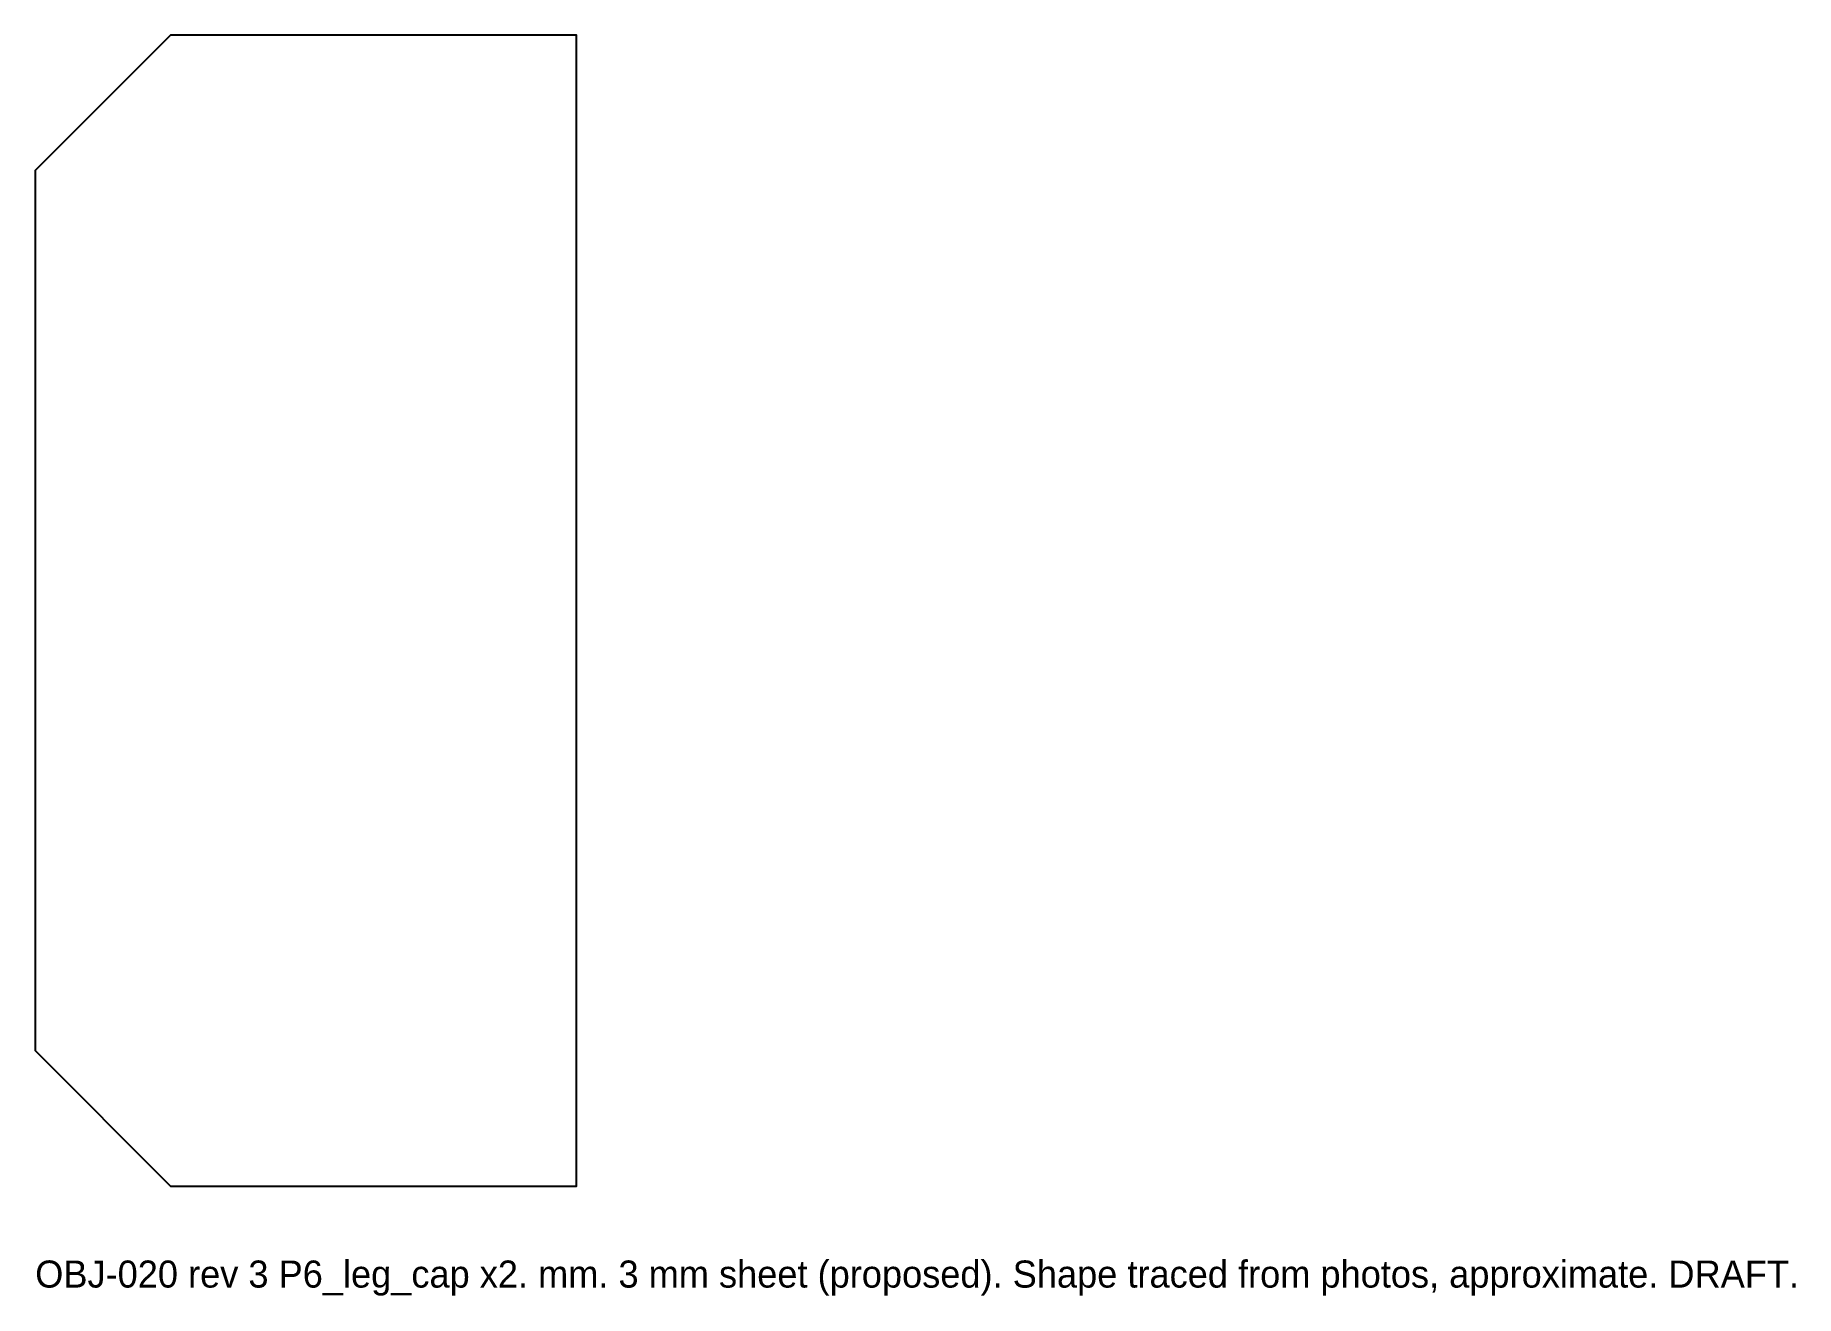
# Model space of a CAD drawing. Header units: millimetres. Extents: x 0 to 520, y -32 to 340.
import ezdxf

# ---------------------------------------------------------------- set-up
doc = ezdxf.new("R2010")
doc.units = ezdxf.units.MM
doc.layers.add('CUT', color=7, linetype='Continuous')
doc.layers.add('NOTE', color=8, linetype='Continuous')

msp = doc.modelspace()

# ---------------------------------------------------------------- linework, layer by layer
at = {"layer": 'CUT'}
msp.add_lwpolyline([(40, 0), (160, 0), (160, 340), (40, 340), (0, 300), (0, 40)], close=True, dxfattribs=at)

# ---------------------------------------------------------------- texts
at = {"layer": 'NOTE'}
msp.add_text('OBJ-020 rev 3 P6_leg_cap x2. mm. 3 mm sheet (proposed). Shape traced from photos, approximate. DRAFT.', height=8, dxfattribs=at).set_placement((0, -30))

doc.saveas('drawing.dxf')
